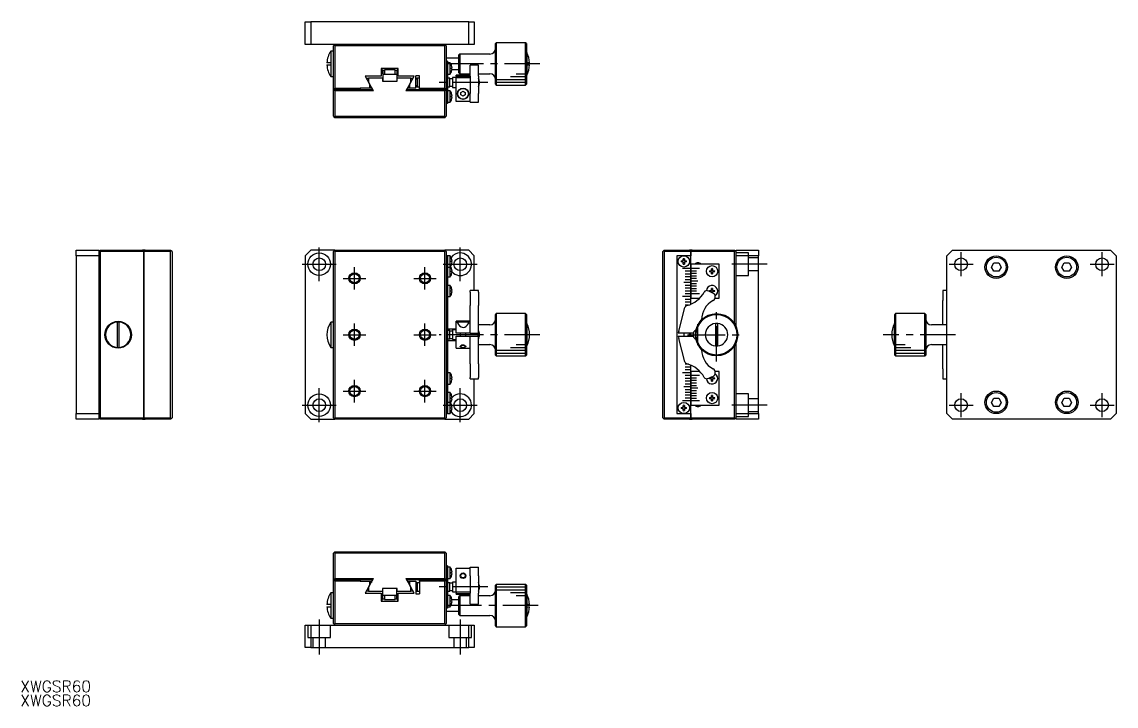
# Model space of a CAD drawing. Extents: x 18 to 406, y 13 to 256.
import ezdxf

# ---------------------------------------------------------------- set-up
doc = ezdxf.new("R2010")
doc.units = 0
doc.header["$LTSCALE"] = 10
doc.linetypes.add('CENTER', pattern=[2, 1.25, -0.25, 0.25, -0.25])
doc.linetypes.add('DASHED', pattern=[3.5, 2, -1.5])
doc.layers.get('0').update_dxf_attribs({"linetype": 'CONTINUOUS'})
doc.layers.add('CENTER', color=1, linetype='CENTER')
doc.styles.get("Standard").update_dxf_attribs({"font": 'txt.shx', "bigfont": '@extfont2.shx'})

msp = doc.modelspace()

# ---------------------------------------------------------------- linework, layer by layer
at = {"color": 7, "linetype": 'CONTINUOUS'}
for p, q in [((118.204708, 248), (118.204708, 256)), ((118.204708, 256), (120.204708, 256)), ((120.204708, 256), (120.204708, 248)), ((176.204708, 256), (120.204708, 256)), ((176.204708, 248), (176.204708, 256)), ((176.204708, 256), (178.204708, 256)), ((178.204708, 256), (178.204708, 248)), ((186.004708, 248.6), (185.704708, 248.3)), ((186.004708, 248.6), (186.004708, 233.6)), ((196.404708, 248.6), (186.004708, 248.6)), ((196.404708, 233.6), (196.404708, 248.6)), ((196.704708, 248.3), (196.404708, 248.6)), ((120.204708, 248), (118.204708, 248)), ((176.204708, 248), (120.204708, 248)), ((127.29033, 245.6), (127.29033, 241.5)), ((128.204708, 245.6), (127.29033, 245.6)), ((128.204708, 247.5), (128.454708, 247.75)), ((128.204708, 232), (128.204708, 247.5)), ((128.704708, 248), (128.454708, 247.75)), ((128.454708, 247.75), (128.704708, 247.5)), ((128.704708, 247.5), (128.704708, 232.5)), ((167.704708, 247.5), (128.704708, 247.5)), ((167.704708, 248), (167.954708, 247.75)), ((167.704708, 247.5), (167.954708, 247.75)), ((167.704708, 232.5), (167.704708, 247.5)), ((167.954708, 247.75), (168.204708, 247.5)), ((168.204708, 247.5), (168.204708, 232)), ((173.004708, 244.6), (172.704708, 244.3)), ((173.004708, 244.6), (173.004708, 237.6)), ((183.704708, 244.6), (173.004708, 244.6)), ((178.204708, 248), (176.204708, 248)), ((185.704708, 233.9), (185.704708, 248.3)), ((196.704708, 248.3), (196.704708, 233.9)), ((196.804708, 245.1), (196.704708, 245.1)), ((196.804708, 245.1), (196.804708, 241.5)), ((127.29033, 241.5), (125.914715, 241.5)), ((125.914715, 240.7), (127.29033, 240.7)), ((127.29033, 241.5), (127.404708, 241.5)), ((127.29033, 240.7), (127.29033, 236.6)), ((127.29033, 240.7), (127.404708, 240.7)), ((127.404708, 240.7), (127.404708, 241.5)), ((172.704708, 243.1), (168.204708, 243.1)), ((168.704708, 242), (168.204708, 242)), ((168.704708, 242), (168.704708, 232)), ((169.602708, 241.5), (168.704708, 241.5)), ((169.602708, 237.5), (169.602708, 241.5)), ((172.704708, 237.9), (172.704708, 244.3)), ((176.704708, 239.8304), (176.704708, 240.664)), ((179.704708, 240.664), (176.704708, 240.664)), ((179.704708, 239.8304), (179.704708, 240.664)), ((196.804708, 241.5), (196.704708, 241.5)), ((196.804708, 240.7), (196.704708, 240.7)), ((197.795292, 241.5), (196.804708, 241.5)), ((196.804708, 240.7), (196.804708, 237.1)), ((196.804708, 240.7), (197.795292, 240.7)), ((151.204708, 239.5), (145.204708, 239.5)), ((145.204708, 239.5), (145.204708, 236.7)), ((145.204708, 239.1), (145.404708, 239.1)), ((145.404708, 239.5), (145.404708, 237.7765)), ((145.404708, 237.7765), (145.704708, 237.7765)), ((146.304708, 238.7), (145.704708, 238.7)), ((145.704708, 238.7), (145.704708, 237.5)), ((145.704708, 237.5), (145.704708, 235)), ((145.704708, 237.5), (150.704708, 237.5)), ((150.104708, 239), (146.304708, 239)), ((146.304708, 239), (146.304708, 237.5)), ((150.104708, 237.5), (150.104708, 239)), ((150.704708, 238.7), (150.104708, 238.7)), ((150.704708, 238.7), (150.704708, 237.5)), ((150.704708, 237.7765), (150.904708, 237.7765)), ((150.704708, 237.5), (150.704708, 235)), ((150.904708, 239.5), (150.904708, 237.7765)), ((150.904708, 238.1), (151.204708, 238.1)), ((151.204708, 236.7), (151.204708, 239.5)), ((158.704708, 236.9), (157.504708, 236.9)), ((157.504708, 232.5), (157.504708, 236.9)), ((158.704708, 232.5), (158.704708, 236.9)), ((168.704708, 237.5), (169.602708, 237.5)), ((170.160441, 240.428709), (170.160441, 240.45)), ((170.160441, 239.7), (170.292184, 239.7)), ((170.160441, 239.3), (170.160441, 239.7)), ((170.292184, 239.3), (170.160441, 239.3)), ((170.160441, 238.55), (170.160441, 238.571291)), ((170.273304, 239.1), (172.704708, 239.1)), ((171.704708, 236.76624), (171.704708, 237.1)), ((176.704708, 237.1), (171.704708, 237.1)), ((171.704708, 236.76624), (171.704708, 236.2229)), ((171.704708, 236.76624), (176.704708, 236.76624)), ((172.704708, 237.9), (173.004708, 237.6)), ((173.004708, 237.6), (176.704708, 237.6)), ((176.704708, 237.932632), (176.704708, 239.8304)), ((176.704708, 236.730347), (176.704708, 237.932632)), ((176.704708, 236.730347), (176.704708, 230.611568)), ((179.704708, 237.932632), (179.704708, 239.8304)), ((179.704708, 236.730347), (179.704708, 237.932632)), ((179.704708, 237.6), (183.704708, 237.6)), ((179.704708, 236.730347), (179.704708, 230.611568)), ((196.704708, 237.1), (196.804708, 237.1)), ((127.29033, 236.6), (128.204708, 236.6)), ((145.204708, 236.7), (139.491162, 236.7)), ((139.491162, 236.7), (140.704708, 234.598076)), ((140.204708, 235.464102), (140.204708, 236)), ((140.204708, 236), (140.704708, 236)), ((140.704708, 236), (140.704708, 234.598076)), ((145.604708, 236), (140.704708, 236)), ((140.704708, 234.598076), (141.204708, 233.732051)), ((141.204708, 233.732051), (140.704708, 234.598076)), ((141.204708, 232.5), (141.204708, 233.732051)), ((142.493384, 231.5), (141.204708, 233.732051)), ((141.704708, 232.866025), (141.704708, 232.5)), ((145.604708, 236), (145.604708, 235)), ((145.604708, 235), (145.704708, 235)), ((145.704708, 235), (150.704708, 235)), ((145.704708, 235), (150.704708, 235)), ((150.704708, 235), (150.804708, 235)), ((150.804708, 235), (150.804708, 236)), ((155.704708, 236), (150.804708, 236)), ((156.918255, 236.7), (151.204708, 236.7)), ((155.204708, 233.732051), (153.916033, 231.5)), ((154.704708, 232.5), (154.704708, 232.866025)), ((155.204708, 233.732051), (155.704708, 234.598076)), ((155.704708, 234.598076), (155.204708, 233.732051)), ((155.204708, 233.732051), (155.204708, 232.5)), ((155.704708, 234.598076), (156.918255, 236.7)), ((155.704708, 234.598076), (155.704708, 236)), ((155.704708, 236), (156.204708, 236)), ((156.204708, 236), (156.204708, 235.464102)), ((157.754708, 235.75), (157.504708, 235.5)), ((157.504708, 233.5), (157.754708, 233.25)), ((158.004708, 236), (157.754708, 235.75)), ((157.754708, 233.25), (158.004708, 233)), ((157.804708, 235.8), (157.804708, 236.000005)), ((157.804708, 235.8), (157.804708, 236)), ((158.004708, 236), (157.804708, 236)), ((157.804708, 232.999995), (157.804708, 233.2)), ((157.804708, 233), (157.804708, 233.2)), ((157.804708, 233), (158.004708, 233)), ((158.004708, 233), (158.004708, 236)), ((158.704689, 236), (158.004708, 236)), ((158.004708, 233), (158.704689, 233)), ((169.517808, 236), (168.704708, 236)), ((168.704708, 233), (169.517808, 233)), ((169.512808, 235.625489), (169.512808, 236)), ((170.512808, 235.8), (169.512808, 235.8)), ((169.512808, 234.575023), (169.512808, 235.625489)), ((169.512808, 234.424975), (169.512808, 234.575023)), ((169.512808, 233.174622), (169.512808, 234.424975)), ((169.512808, 233.2), (170.512808, 233.2)), ((169.512808, 233), (169.512808, 233.174622)), ((170.512808, 236.25), (170.512808, 235.813071)), ((171.704708, 236.25), (170.512808, 236.25)), ((170.512808, 235.813071), (170.512808, 232.75)), ((171.704708, 236.2229), (176.704708, 236.2229)), ((171.704708, 227.776389), (171.704708, 236.2229)), ((185.704708, 233.9), (186.004708, 233.6)), ((186.004708, 233.6), (196.404708, 233.6)), ((196.404708, 233.6), (196.704708, 233.9)), ((128.204708, 232), (128.704708, 232.5)), ((128.204708, 222.5), (128.204708, 232)), ((128.704708, 231.5), (128.204708, 232)), ((137.704708, 232), (128.204708, 232)), ((128.204708, 232), (137.704708, 232)), ((128.704708, 232.5), (137.704708, 232.5)), ((128.704708, 231.5), (128.704708, 222.5)), ((142.493384, 231.5), (128.704708, 231.5)), ((137.704708, 232.5), (137.704708, 232)), ((141.204708, 232.5), (137.704708, 232.5)), ((137.704708, 232), (142.204708, 232)), ((141.704708, 232.5), (141.204708, 232.5)), ((167.704708, 231.5), (153.916033, 231.5)), ((154.204708, 232), (158.704708, 232)), ((155.204708, 232.5), (154.704708, 232.5)), ((157.504708, 232.5), (155.204708, 232.5)), ((158.704708, 232), (158.704708, 232.5)), ((158.704708, 232.5), (167.704708, 232.5)), ((168.204708, 232), (158.704708, 232)), ((158.704708, 232), (168.204708, 232)), ((167.704708, 232.5), (168.204708, 232)), ((168.204708, 232), (167.704708, 231.5)), ((167.704708, 222.5), (167.704708, 231.5)), ((168.704708, 232), (168.204708, 232)), ((168.204708, 232), (168.204708, 222.5)), ((168.704708, 232), (168.704708, 229.5)), ((169.602708, 231.5), (168.704708, 231.5)), ((168.704708, 229.5), (168.704708, 227)), ((169.602708, 227.5), (169.602708, 231.5)), ((170.160441, 230.428709), (170.160441, 230.45)), ((170.160441, 229.7), (170.292184, 229.7)), ((170.160441, 229.3), (170.160441, 229.7)), ((170.292184, 229.3), (170.160441, 229.3)), ((170.512808, 232.75), (171.704708, 232.75)), ((173.454708, 230.933013), (174.204708, 231.366025)), ((173.454708, 230.066987), (173.454708, 230.933013)), ((174.204708, 229.633975), (173.454708, 230.066987)), ((174.204708, 231.366025), (174.954708, 230.933013)), ((174.954708, 230.066987), (174.204708, 229.633975)), ((174.954708, 230.933013), (174.954708, 230.066987)), ((176.704708, 229.906799), (176.704708, 230.611568)), ((176.704708, 227.670371), (176.704708, 229.906799)), ((179.704708, 229.906799), (179.704708, 230.611568)), ((179.704708, 227.670371), (179.704708, 229.906799)), ((168.704708, 227), (168.204708, 227)), ((168.704708, 227.5), (169.602708, 227.5)), ((170.160441, 228.55), (170.160441, 228.571291)), ((176.704708, 227.776389), (171.704708, 227.776389)), ((176.704708, 227.525063), (176.704708, 227.670371)), ((176.704708, 227.525063), (179.704708, 227.525063)), ((179.704708, 227.525063), (179.704708, 227.670371)), ((128.454708, 222.25), (128.204708, 222.5)), ((128.704708, 222.5), (128.454708, 222.25)), ((128.704708, 222), (128.454708, 222.25)), ((128.704708, 222.5), (167.704708, 222.5)), ((167.704708, 222), (128.704708, 222)), ((167.954708, 222.25), (167.704708, 222.5)), ((167.704708, 222), (167.954708, 222.25)), ((168.204708, 222.5), (167.954708, 222.25)), ((37, 175), (45, 175)), ((37, 173), (37, 175)), ((45, 175), (45, 173)), ((45, 174.5), (45.25, 174.75)), ((45.25, 174.75), (45.5, 175)), ((45.5, 174.5), (45.25, 174.75)), ((45.5, 175), (60.5, 175)), ((61, 174.5), (60.5, 175)), ((61.5, 175), (60.5, 175)), ((61.5, 175), (61, 174.5)), ((61.5, 175), (70.5, 175)), ((70.5, 175), (70.75, 174.75)), ((70.75, 174.75), (70.5, 174.5)), ((71, 174.5), (70.75, 174.75)), ((120.204708, 175), (118.204708, 173)), ((128.704708, 175), (120.204708, 175)), ((128.454708, 174.75), (128.204708, 174.5)), ((128.704708, 175), (128.454708, 174.75)), ((128.704708, 174.5), (128.454708, 174.75)), ((128.704708, 175), (167.704708, 175)), ((176.204708, 175), (167.704708, 175)), ((167.954708, 174.75), (167.704708, 175)), ((167.704708, 174.5), (167.954708, 174.75)), ((168.204708, 174.5), (167.954708, 174.75)), ((178.204708, 173), (176.204708, 175)), ((245, 174.5), (245.25, 174.75)), ((245.25, 174.75), (245.5, 175)), ((245.5, 174.5), (245.25, 174.75)), ((245.5, 175), (254.5, 175)), ((255, 174.5), (254.5, 175)), ((255.5, 175), (254.5, 175)), ((255.5, 175), (255, 174.5)), ((255.5, 175), (270.5, 175)), ((270.5, 175), (270.75, 174.75)), ((270.75, 174.75), (270.5, 174.5)), ((271, 174.5), (270.75, 174.75)), ((271, 175), (279, 175)), ((271, 173), (271, 175)), ((279, 175), (279, 173)), ((347.795292, 175), (345.795292, 173)), ((347.795292, 175), (403.795292, 175)), ((405.795292, 173), (403.795292, 175)), ((37, 173), (37, 117)), ((45, 173), (37, 173)), ((45, 173), (45, 117)), ((61, 174.5), (45.5, 174.5)), ((45.5, 174.5), (45.5, 115.5)), ((61, 174.5), (61, 115.5)), ((70.5, 174.5), (61, 174.5)), ((61, 115.5), (61, 174.5)), ((70.5, 115.5), (70.5, 174.5)), ((71, 174.5), (71, 115.5)), ((118.204708, 173), (118.204708, 117)), ((128.204708, 115.5), (128.204708, 174.5)), ((128.704708, 174.5), (128.704708, 115.5)), ((167.704708, 174.5), (128.704708, 174.5)), ((167.704708, 115.5), (167.704708, 174.5)), ((168.204708, 174.5), (168.204708, 115.5)), ((168.704708, 173), (168.204708, 173)), ((168.704708, 173), (168.704708, 117)), ((169.602708, 173), (168.704708, 173)), ((169.602708, 171), (169.602708, 173)), ((169.602708, 169), (169.602708, 171)), ((170.160441, 171.928709), (170.160441, 171.95)), ((170.160441, 171.2), (170.292184, 171.2)), ((170.160441, 170.8), (170.160441, 171.2)), ((170.292184, 170.8), (170.160441, 170.8)), ((178.204708, 160.635761), (178.204708, 173)), ((245, 115.5), (245, 174.5)), ((255, 174.5), (245.5, 174.5)), ((245.5, 174.5), (245.5, 115.5)), ((252.5, 173), (250, 173)), ((250, 173), (250, 117)), ((251.571291, 171.2), (252.3, 171.2)), ((252.3, 170.8), (251.571291, 170.8)), ((252.3, 171.2), (252.3, 171.928709)), ((252.3, 170.071291), (252.3, 170.8)), ((255, 173), (252.5, 173)), ((252.7, 171.928709), (252.7, 171.2)), ((252.7, 171.2), (253.428709, 171.2)), ((252.7, 170.8), (252.7, 170.071291)), ((253.428709, 170.8), (252.7, 170.8)), ((270.5, 174.5), (255, 174.5)), ((255, 173.01), (255, 174.5)), ((255, 174.5), (255, 173.01)), ((255, 170.01), (255, 173)), ((270.5, 148.910243), (270.5, 174.5)), ((279, 173), (271, 173)), ((271, 147.939388), (271, 173)), ((279, 117), (279, 173)), ((345.795292, 117), (345.795292, 173)), ((405.795292, 173), (405.795292, 117)), ((168.704708, 169), (169.602708, 169)), ((169.602708, 167.5), (169.602708, 169)), ((169.602708, 165.5), (169.602708, 167.5)), ((170.160441, 170.05), (170.160441, 170.071291)), ((170.160441, 168.428709), (170.160441, 168.45)), ((170.160441, 167.7), (170.292184, 167.7)), ((170.160441, 167.3), (170.160441, 167.7)), ((170.292184, 167.3), (170.160441, 167.3)), ((255, 170), (255, 170.01)), ((265, 170), (255, 170)), ((255, 170), (255, 168.51)), ((255, 168.51), (255, 170)), ((255, 168.51), (255, 168.5)), ((255, 168.5), (255, 168.51)), ((255, 168.5), (255, 168.49)), ((255, 168.49), (255, 168.5)), ((255, 168.49), (255, 167.6)), ((255, 167.61), (255, 168.49)), ((255, 167.6), (255, 167.61)), ((255, 167.6), (255, 167.51)), ((255, 167.59), (255, 167.6)), ((255, 167.5), (255, 167.59)), ((255, 167.51), (255, 167.5)), ((255, 167.5), (255, 167.49)), ((255, 166.71), (255, 167.5)), ((255, 167.49), (255, 166.7)), ((261.571291, 167.7), (262.3, 167.7)), ((262.3, 167.3), (261.571291, 167.3)), ((262.3, 167.7), (262.3, 168.428709)), ((262.3, 166.571291), (262.3, 167.3)), ((262.7, 168.428709), (262.7, 167.7)), ((262.7, 167.7), (263.428709, 167.7)), ((262.7, 167.3), (262.7, 166.571291)), ((263.428709, 167.3), (262.7, 167.3)), ((265, 158), (265, 170)), ((361.563241, 169), (362.429266, 170.5)), ((362.429266, 167.5), (361.563241, 169)), ((362.429266, 170.5), (364.161317, 170.5)), ((364.161317, 167.5), (362.429266, 167.5)), ((364.161317, 170.5), (365.027342, 169)), ((365.027342, 169), (364.161317, 167.5)), ((386.563241, 169), (387.429266, 170.5)), ((387.429266, 167.5), (386.563241, 169)), ((387.429266, 170.5), (389.161317, 170.5)), ((389.161317, 167.5), (387.429266, 167.5)), ((389.161317, 170.5), (390.027342, 169)), ((390.027342, 169), (389.161317, 167.5)), ((168.704708, 165.5), (169.602708, 165.5)), ((170.160441, 166.55), (170.160441, 166.571291)), ((255, 166.7), (255, 166.71)), ((255, 166.7), (255, 166.51)), ((255, 166.69), (255, 166.7)), ((255, 166.5), (255, 166.69)), ((255, 166.51), (255, 166.5)), ((255, 166.5), (255, 166.49)), ((255, 165.81), (255, 166.5)), ((255, 166.49), (255, 165.8)), ((255, 165.8), (255, 165.81)), ((255, 165.8), (255, 165.51)), ((255, 165.79), (255, 165.8)), ((255, 165.5), (255, 165.79)), ((255, 165.51), (255, 165.5)), ((255, 165.5), (255, 165.49)), ((255, 164.91), (255, 165.5)), ((255, 165.49), (255, 164.9)), ((255, 164.9), (255, 164.91)), ((255, 164.9), (255, 164.51)), ((255, 164.89), (255, 164.9)), ((255, 164.5), (255, 164.89)), ((255, 164.51), (255, 164.5)), ((255, 164.5), (255, 164.49)), ((255, 164.01), (255, 164.5)), ((255, 164.49), (255, 164)), ((255, 164), (255, 164.01)), ((255, 164), (255, 163.51)), ((255, 163.99), (255, 164)), ((255, 163.5), (255, 163.99)), ((255, 163.51), (255, 163.5)), ((255, 163.5), (255, 163.49)), ((255, 163.11), (255, 163.5)), ((255, 163.49), (255, 163.1)), ((255, 163.1), (255, 163.11)), ((255, 163.1), (255, 162.51)), ((255, 163.09), (255, 163.1)), ((255, 162.5), (255, 163.09)), ((169.602708, 162.5), (168.704708, 162.5)), ((169.602708, 160.5), (169.602708, 162.5)), ((169.602708, 158.5), (169.602708, 160.5)), ((170.160441, 161.428709), (170.160441, 161.45)), ((170.160441, 160.7), (170.292184, 160.7)), ((170.160441, 160.3), (170.160441, 160.7)), ((170.292184, 160.3), (170.160441, 160.3)), ((170.160441, 159.55), (170.160441, 159.571291)), ((176.704708, 160.123419), (176.704708, 160.635761)), ((179.704708, 160.635761), (176.704708, 160.635761)), ((176.704708, 160.123419), (176.704708, 155.347036)), ((179.704708, 160.123419), (179.704708, 160.635761)), ((179.704708, 160.123419), (179.704708, 155.347036)), ((255, 162.51), (255, 162.5)), ((255, 162.5), (255, 162.49)), ((255, 162.21), (255, 162.5)), ((255, 162.49), (255, 162.2)), ((255, 162.2), (255, 162.21)), ((255, 162.2), (255, 161.51)), ((255, 162.19), (255, 162.2)), ((255, 161.5), (255, 162.19)), ((255, 161.51), (255, 161.5)), ((255, 161.5), (255, 161.49)), ((255, 161.31), (255, 161.5)), ((255, 161.49), (255, 161.3)), ((255, 161.3), (255, 161.31)), ((255, 161.3), (255, 160.51)), ((255, 161.29), (255, 161.3)), ((255, 160.5), (255, 161.29)), ((255, 160.51), (255, 160.5)), ((255, 160.5), (255, 160.49)), ((255, 160.41), (255, 160.5)), ((255, 160.49), (255, 160.4)), ((255, 160.4), (255, 160.41)), ((255, 160.4), (255, 159.51)), ((255, 160.39), (255, 160.4)), ((255, 159.51), (255, 160.39)), ((255, 159.51), (255, 159.5)), ((255, 159.5), (255, 159.51)), ((255, 159.5), (255, 159.49)), ((255, 159.49), (255, 159.5)), ((255, 159.49), (255, 158.51)), ((255, 158.5), (255, 159.49)), ((261.571291, 160.7), (262.3, 160.7)), ((262.3, 160.3), (261.7, 160.3)), ((262.3, 160.7), (262.3, 161.428709)), ((262.3, 160.033629), (262.3, 160.3)), ((262.7, 161.428709), (262.7, 160.7)), ((262.7, 160.7), (263.428709, 160.7)), ((263.428709, 160.3), (262.7, 160.3)), ((262.7, 160.3), (262.7, 159.846212)), ((344.295292, 160.635761), (344.295292, 160.580004)), ((345.795292, 160.635761), (344.295292, 160.635761)), ((344.295292, 160.580004), (344.295292, 159.782261)), ((344.295292, 159.782261), (344.295292, 157.112498)), ((168.704708, 158.5), (169.602708, 158.5)), ((176.704708, 154.640559), (176.704708, 155.347036)), ((179.704708, 154.640559), (179.704708, 155.347036)), ((255, 158.51), (255, 158.5)), ((255, 158.5), (255, 158.49)), ((255, 158), (255, 158.5)), ((255, 158.49), (255, 158)), ((255, 158), (258.141428, 158)), ((255, 157.99), (255, 158)), ((255, 157.5), (255, 157.99)), ((255, 156.5), (255, 157.5)), ((255, 155.834849), (255, 156.5)), ((263.5985, 158), (265, 158)), ((344.295292, 148.5), (344.295292, 157.112498)), ((176.704708, 146.294095), (176.704708, 154.640559)), ((179.704708, 146.294095), (179.704708, 154.640559)), ((186.004708, 152.5), (185.704708, 152.2)), ((185.704708, 137.8), (185.704708, 152.2)), ((186.004708, 152.5), (186.004708, 137.5)), ((196.404708, 152.5), (186.004708, 152.5)), ((196.404708, 137.5), (196.404708, 152.5)), ((196.704708, 152.2), (196.404708, 152.5)), ((196.704708, 152.2), (196.704708, 137.8)), ((250.670371, 146.294095), (252.906799, 154.640559)), ((327.595292, 152.5), (327.295292, 152.2)), ((327.295292, 145), (327.295292, 152.2)), ((327.595292, 152.5), (327.595292, 145)), ((337.995292, 152.5), (327.595292, 152.5)), ((337.995292, 145), (337.995292, 152.5)), ((338.295292, 152.2), (337.995292, 152.5)), ((338.295292, 152.2), (338.295292, 145)), ((51.5, 149.482187), (51.5, 140.517813)), ((52.3, 140.517813), (52.3, 149.482187)), ((127.29033, 149.482187), (127.29033, 140.517813)), ((127.29033, 149.482187), (127.404708, 149.482187)), ((127.404708, 149.482187), (127.404708, 149.5)), ((128.204708, 149.5), (127.404708, 149.5)), ((171.704708, 145.5), (171.704708, 149.75)), ((174.207107, 149.75), (171.704708, 149.75)), ((172.204708, 149.308415), (172.285721, 149.527566)), ((172.204716, 149.305863), (172.204708, 149.308415)), ((172.22317, 149.171873), (172.204716, 149.305863)), ((172.285721, 149.527566), (172.374468, 149.597578)), ((176.104708, 149.5), (172.304708, 149.5)), ((172.304708, 149.5), (172.304708, 148.959192)), ((172.374468, 149.597578), (172.480148, 149.646295)), ((176.704708, 149.75), (174.207107, 149.75)), ((175.860825, 149.668015), (175.982129, 149.624875)), ((175.982129, 149.624875), (176.078325, 149.568554)), ((176.078325, 149.568554), (176.142027, 149.505869)), ((176.104708, 148.959415), (176.104708, 149.5)), ((176.159076, 149.084468), (176.113203, 148.976519)), ((176.142027, 149.505869), (176.204708, 149.308422)), ((176.190212, 149.18847), (176.159076, 149.084468)), ((176.204708, 149.308422), (176.190212, 149.18847)), ((183.704708, 148.5), (179.704708, 148.5)), ((196.804708, 148.97995), (196.704708, 148.97995)), ((196.804708, 148.97995), (196.804708, 141.02005)), ((263.7, 148.97995), (263.7, 141.02005)), ((264.5, 141.02005), (264.5, 148.97995)), ((327.195292, 141.02005), (327.195292, 148.97995)), ((327.195292, 148.97995), (327.295292, 148.97995)), ((345.795292, 148.5), (340.295292, 148.5)), ((171.704708, 147), (168.704708, 147)), ((169.517808, 146.5), (168.704708, 146.5)), ((169.512808, 146.32529), (169.512808, 146.5)), ((169.512808, 143.674622), (169.512808, 146.32529)), ((170.512808, 146.3), (169.512808, 146.3)), ((169.512808, 143.7), (170.512808, 143.7)), ((169.512808, 143.5), (169.512808, 143.674622)), ((170.512808, 146.75), (170.512808, 143.25)), ((171.704708, 146.75), (170.512808, 146.75)), ((176.704708, 145.5), (171.704708, 145.5)), ((171.704708, 140.25), (171.704708, 144.5)), ((171.704708, 144.5), (176.704708, 144.5)), ((173.204708, 145.5), (173.204708, 144.500019)), ((175.204708, 144.500019), (175.204708, 145.5)), ((176.704708, 145.5), (176.704708, 146.294095)), ((176.704708, 145.5), (179.704708, 145.5)), ((176.704708, 144.5), (179.704708, 144.5)), ((176.704708, 143.705905), (176.704708, 144.5)), ((176.704708, 135.359441), (176.704708, 143.705905)), ((179.609681, 144.5), (179.609681, 145.5)), ((179.704708, 145.5), (179.704708, 146.294095)), ((179.704708, 143.705905), (179.704708, 144.5)), ((179.704708, 135.359441), (179.704708, 143.705905)), ((255.822949, 145.5), (250.525063, 145.5)), ((250.525063, 144.5), (255.822949, 144.5)), ((252.906799, 135.359441), (250.670371, 143.705905)), ((252.5, 145.5), (252.5, 144.500019)), ((254.5, 144.500019), (254.5, 145.5)), ((255, 144.5), (255, 145.5)), ((327.295292, 137.8), (327.295292, 145)), ((327.595292, 145), (327.595292, 137.5)), ((337.995292, 137.5), (337.995292, 145)), ((338.295292, 145), (338.295292, 137.8)), ((127.29033, 140.517813), (127.404708, 140.517813)), ((127.404708, 140.5), (127.404708, 140.517813)), ((127.404708, 140.5), (128.204708, 140.5)), ((168.704708, 143.5), (169.517808, 143.5)), ((168.704708, 143), (171.704708, 143)), ((170.512808, 143.25), (171.704708, 143.25)), ((171.704708, 140.25), (176.704708, 140.25)), ((173.204714, 140.691578), (173.231859, 140.806753)), ((173.231859, 140.806753), (173.29188, 140.905804)), ((173.29188, 140.905804), (173.381841, 141.004161)), ((173.381841, 141.004161), (173.470344, 141.077398)), ((173.410513, 140.737535), (173.404708, 140.691588)), ((173.404708, 140.691588), (173.442657, 140.58672)), ((173.452946, 140.829474), (173.410513, 140.737535)), ((173.442657, 140.58672), (173.523173, 140.520854)), ((173.530816, 140.919297), (173.452946, 140.829474)), ((173.523173, 140.520854), (173.630883, 140.474355)), ((173.63315, 140.998719), (173.530816, 140.919297)), ((173.722915, 141.050307), (173.63315, 140.998719)), ((174.263445, 141.16143), (174.146459, 141.161455)), ((174.378175, 141.149188), (174.263445, 141.16143)), ((174.487603, 141.125816), (174.378175, 141.149188)), ((174.596902, 141.090104), (174.487603, 141.125816)), ((174.708001, 141.03914), (174.596902, 141.090104)), ((174.692619, 140.450657), (174.808792, 140.484988)), ((174.815947, 140.971153), (174.708001, 141.03914)), ((174.808792, 140.484988), (174.901479, 140.530071)), ((174.815745, 141.15689), (174.928767, 141.084921)), ((174.901906, 140.896427), (174.815947, 140.971153)), ((174.901479, 140.530071), (174.985826, 140.615533)), ((174.973452, 140.801456), (174.901906, 140.896427)), ((174.928767, 141.084921), (175.025344, 141.006232)), ((175.004708, 140.691578), (174.973452, 140.801456)), ((174.985826, 140.615533), (175.004708, 140.691578)), ((175.025344, 141.006232), (175.11287, 140.911866)), ((175.11287, 140.911866), (175.173425, 140.815705)), ((175.173425, 140.815705), (175.20464, 140.696576)), ((175.20464, 140.696576), (175.204703, 140.691591)), ((179.704708, 141.5), (183.704708, 141.5)), ((196.804708, 141.02005), (196.704708, 141.02005)), ((270.5, 115.5), (270.5, 141.089757)), ((271, 117), (271, 142.060612)), ((327.195292, 141.02005), (327.295292, 141.02005)), ((340.295292, 141.5), (345.795292, 141.5)), ((344.295292, 132.887502), (344.295292, 141.5)), ((185.704708, 137.8), (186.004708, 137.5)), ((186.004708, 137.5), (196.404708, 137.5)), ((196.404708, 137.5), (196.704708, 137.8)), ((327.295292, 137.8), (327.595292, 137.5)), ((327.595292, 137.5), (337.995292, 137.5)), ((337.995292, 137.5), (338.295292, 137.8)), ((176.704708, 134.652964), (176.704708, 135.359441)), ((176.704708, 134.652964), (176.704708, 129.876581)), ((179.704708, 134.652964), (179.704708, 135.359441)), ((179.704708, 134.652964), (179.704708, 129.876581)), ((255, 133.5), (255, 134.165151)), ((255, 132.5), (255, 133.5)), ((255, 132.01), (255, 132.5)), ((255, 132), (255, 132.01)), ((255, 132), (255, 131.51)), ((258.141428, 132), (255, 132)), ((255, 131.5), (255, 132)), ((265, 132), (263.5985, 132)), ((265, 120), (265, 132)), ((344.295292, 132.887502), (344.295292, 130.217739)), ((169.602708, 131.5), (168.704708, 131.5)), ((169.602708, 129.5), (169.602708, 131.5)), ((169.602708, 127.5), (169.602708, 129.5)), ((170.160441, 130.428709), (170.160441, 130.45)), ((170.160441, 129.7), (170.292184, 129.7)), ((170.160441, 129.3), (170.160441, 129.7)), ((170.292184, 129.3), (170.160441, 129.3)), ((170.160441, 128.55), (170.160441, 128.571291)), ((176.704708, 129.364239), (176.704708, 129.876581)), ((176.704708, 129.364239), (179.704708, 129.364239)), ((178.204708, 117), (178.204708, 129.364239)), ((179.704708, 129.364239), (179.704708, 129.876581)), ((255, 131.51), (255, 131.5)), ((255, 131.5), (255, 131.49)), ((255, 130.51), (255, 131.5)), ((255, 131.49), (255, 130.51)), ((255, 130.51), (255, 130.5)), ((255, 130.5), (255, 130.51)), ((255, 130.5), (255, 130.49)), ((255, 130.49), (255, 130.5)), ((255, 130.49), (255, 129.6)), ((255, 129.61), (255, 130.49)), ((255, 129.6), (255, 129.61)), ((255, 129.6), (255, 129.51)), ((255, 129.59), (255, 129.6)), ((255, 129.5), (255, 129.59)), ((255, 129.51), (255, 129.5)), ((255, 129.5), (255, 129.49)), ((255, 128.71), (255, 129.5)), ((255, 129.49), (255, 128.7)), ((255, 128.7), (255, 128.71)), ((255, 128.7), (255, 128.51)), ((255, 128.69), (255, 128.7)), ((255, 128.5), (255, 128.69)), ((255, 128.51), (255, 128.5)), ((255, 128.5), (255, 128.49)), ((255, 127.81), (255, 128.5)), ((255, 128.49), (255, 127.8)), ((262.3, 129.3), (261.571291, 129.3)), ((261.7, 129.7), (262.3, 129.7)), ((262.3, 129.7), (262.3, 129.966371)), ((262.3, 128.571291), (262.3, 129.3)), ((262.7, 130.153788), (262.7, 129.7)), ((262.7, 129.7), (263.428709, 129.7)), ((262.7, 129.3), (262.7, 128.571291)), ((263.428709, 129.3), (262.7, 129.3)), ((344.295292, 130.217739), (344.295292, 129.419996)), ((344.295292, 129.419996), (344.295292, 129.364239)), ((344.295292, 129.364239), (345.795292, 129.364239)), ((168.704708, 127.5), (169.602708, 127.5)), ((169.602708, 124.5), (168.704708, 124.5)), ((169.602708, 122.5), (169.602708, 124.5)), ((255, 127.8), (255, 127.81)), ((255, 127.8), (255, 127.51)), ((255, 127.79), (255, 127.8)), ((255, 127.5), (255, 127.79)), ((255, 127.51), (255, 127.5)), ((255, 127.5), (255, 127.49)), ((255, 126.91), (255, 127.5)), ((255, 127.49), (255, 126.9)), ((255, 126.9), (255, 126.91)), ((255, 126.9), (255, 126.51)), ((255, 126.89), (255, 126.9)), ((255, 126.5), (255, 126.89)), ((255, 126.51), (255, 126.5)), ((255, 126.5), (255, 126.49)), ((255, 126.01), (255, 126.5)), ((255, 126.49), (255, 126)), ((255, 126), (255, 126.01)), ((255, 126), (255, 125.51)), ((255, 125.99), (255, 126)), ((255, 125.5), (255, 125.99)), ((255, 125.51), (255, 125.5)), ((255, 125.5), (255, 125.49)), ((255, 125.11), (255, 125.5)), ((255, 125.49), (255, 125.1)), ((255, 125.1), (255, 125.11)), ((255, 125.1), (255, 124.51)), ((255, 125.09), (255, 125.1)), ((255, 124.5), (255, 125.09)), ((255, 124.51), (255, 124.5)), ((255, 124.5), (255, 124.49)), ((255, 124.21), (255, 124.5)), ((255, 124.49), (255, 124.2)), ((255, 124.2), (255, 124.21)), ((255, 124.2), (255, 123.51)), ((255, 124.19), (255, 124.2)), ((255, 123.5), (255, 124.19)), ((169.602708, 121), (168.704708, 121)), ((169.602708, 121), (169.602708, 122.5)), ((169.602708, 119), (169.602708, 121)), ((170.160441, 123.428709), (170.160441, 123.45)), ((170.160441, 122.7), (170.292184, 122.7)), ((170.160441, 122.3), (170.160441, 122.7)), ((170.292184, 122.3), (170.160441, 122.3)), ((170.160441, 121.55), (170.160441, 121.571291)), ((255, 123.51), (255, 123.5)), ((255, 123.5), (255, 123.49)), ((255, 123.31), (255, 123.5)), ((255, 123.49), (255, 123.3)), ((255, 123.3), (255, 123.31)), ((255, 123.3), (255, 122.51)), ((255, 123.29), (255, 123.3)), ((255, 122.5), (255, 123.29)), ((255, 122.51), (255, 122.5)), ((255, 122.5), (255, 122.49)), ((255, 122.41), (255, 122.5)), ((255, 122.49), (255, 122.4)), ((255, 122.4), (255, 122.41)), ((255, 122.4), (255, 121.51)), ((255, 122.39), (255, 122.4)), ((255, 121.51), (255, 122.39)), ((255, 121.51), (255, 121.5)), ((255, 121.5), (255, 121.51)), ((255, 121.5), (255, 121.49)), ((255, 121.49), (255, 121.5)), ((255, 121.49), (255, 120)), ((255, 120), (255, 121.49)), ((261.571291, 122.7), (262.3, 122.7)), ((262.3, 122.3), (261.571291, 122.3)), ((262.3, 122.7), (262.3, 123.428709)), ((262.3, 121.571291), (262.3, 122.3)), ((262.7, 123.428709), (262.7, 122.7)), ((262.7, 122.7), (263.428709, 122.7)), ((263.428709, 122.3), (262.7, 122.3)), ((262.7, 122.3), (262.7, 121.571291)), ((361.563241, 121), (362.429266, 122.5)), ((362.429266, 119.5), (361.563241, 121)), ((362.429266, 122.5), (364.161317, 122.5)), ((364.161317, 122.5), (365.027342, 121)), ((365.027342, 121), (364.161317, 119.5)), ((386.563241, 121), (387.429266, 122.5)), ((387.429266, 119.5), (386.563241, 121)), ((387.429266, 122.5), (389.161317, 122.5)), ((389.161317, 122.5), (390.027342, 121)), ((390.027342, 121), (389.161317, 119.5)), ((37, 117), (45, 117)), ((37, 115), (37, 117)), ((45, 117), (45, 115)), ((118.204708, 117), (120.204708, 115)), ((168.704708, 117), (168.204708, 117)), ((168.704708, 117), (169.602708, 117)), ((169.602708, 117), (169.602708, 119)), ((170.160441, 119.928709), (170.160441, 119.95)), ((170.160441, 119.2), (170.292184, 119.2)), ((170.160441, 118.8), (170.160441, 119.2)), ((170.292184, 118.8), (170.160441, 118.8)), ((170.160441, 118.05), (170.160441, 118.071291)), ((176.204708, 115), (178.204708, 117)), ((250, 117), (252.5, 117)), ((251.571291, 119.2), (252.3, 119.2)), ((252.3, 118.8), (251.571291, 118.8)), ((252.3, 119.2), (252.3, 119.928709)), ((252.3, 118.071291), (252.3, 118.8)), ((252.5, 117), (255, 117)), ((252.7, 119.928709), (252.7, 119.2)), ((252.7, 119.2), (253.428709, 119.2)), ((252.7, 118.8), (252.7, 118.071291)), ((253.428709, 118.8), (252.7, 118.8)), ((255, 120), (265, 120)), ((255, 119.99), (255, 120)), ((255, 117), (255, 119.99)), ((255, 115.5), (255, 116.99)), ((255, 116.99), (255, 115.5)), ((271, 117), (279, 117)), ((271, 115), (271, 117)), ((279, 117), (279, 115)), ((345.795292, 117), (347.795292, 115)), ((364.161317, 119.5), (362.429266, 119.5)), ((389.161317, 119.5), (387.429266, 119.5)), ((403.795292, 115), (405.795292, 117)), ((45, 115), (37, 115)), ((45.25, 115.25), (45, 115.5)), ((45.25, 115.25), (45.5, 115.5)), ((45.5, 115), (45.25, 115.25)), ((45.5, 115.5), (61, 115.5)), ((60.5, 115), (45.5, 115)), ((60.5, 115), (61, 115.5)), ((60.5, 115), (61.5, 115)), ((61, 115.5), (61.5, 115)), ((61, 115.5), (70.5, 115.5)), ((70.5, 115), (61.5, 115)), ((70.5, 115.5), (70.75, 115.25)), ((70.75, 115.25), (70.5, 115)), ((70.75, 115.25), (71, 115.5)), ((120.204708, 115), (128.704708, 115)), ((128.204708, 115.5), (128.454708, 115.25)), ((128.454708, 115.25), (128.704708, 115.5)), ((128.454708, 115.25), (128.704708, 115)), ((128.704708, 115.5), (167.704708, 115.5)), ((167.704708, 115), (128.704708, 115)), ((167.954708, 115.25), (167.704708, 115.5)), ((167.704708, 115), (167.954708, 115.25)), ((167.704708, 115), (176.204708, 115)), ((167.954708, 115.25), (168.204708, 115.5)), ((245.25, 115.25), (245, 115.5)), ((245.25, 115.25), (245.5, 115.5)), ((245.5, 115), (245.25, 115.25)), ((245.5, 115.5), (255, 115.5)), ((254.5, 115), (245.5, 115)), ((254.5, 115), (255, 115.5)), ((254.5, 115), (255.5, 115)), ((255, 115.5), (270.5, 115.5)), ((255, 115.5), (255.5, 115)), ((270.5, 115), (255.5, 115)), ((270.5, 115.5), (270.75, 115.25)), ((270.75, 115.25), (270.5, 115)), ((270.75, 115.25), (271, 115.5)), ((279, 115), (271, 115)), ((403.795292, 115), (347.795292, 115)), ((128.204708, 67.5), (128.454708, 67.75)), ((128.204708, 58), (128.204708, 67.5)), ((128.454708, 67.75), (128.704708, 68)), ((128.454708, 67.75), (128.704708, 67.5)), ((128.704708, 68), (167.704708, 68)), ((167.704708, 67.5), (128.704708, 67.5)), ((128.704708, 67.5), (128.704708, 58.5)), ((167.954708, 67.75), (167.704708, 68)), ((167.704708, 67.5), (167.954708, 67.75)), ((167.704708, 58.5), (167.704708, 67.5)), ((167.954708, 67.75), (168.204708, 67.5)), ((168.204708, 67.5), (168.204708, 58)), ((168.704708, 63), (168.204708, 63)), ((168.704708, 63), (168.704708, 60.5)), ((169.602708, 62.5), (168.704708, 62.5)), ((169.602708, 58.5), (169.602708, 62.5)), ((171.704708, 62.223611), (176.704708, 62.223611)), ((171.704708, 53.7771), (171.704708, 62.223611)), ((176.704708, 62.474937), (179.704708, 62.474937)), ((176.704708, 62.329629), (176.704708, 62.474937)), ((176.704708, 60.093201), (176.704708, 62.329629)), ((179.704708, 62.329629), (179.704708, 62.474937)), ((179.704708, 60.093201), (179.704708, 62.329629)), ((128.204708, 58), (128.704708, 58.5)), ((128.704708, 58.5), (142.493384, 58.5)), ((141.204708, 56.267949), (142.493384, 58.5)), ((153.916033, 58.5), (167.704708, 58.5)), ((153.916033, 58.5), (155.204708, 56.267949)), ((167.704708, 58.5), (168.204708, 58)), ((168.704708, 60.5), (168.704708, 58)), ((168.704708, 58.5), (169.602708, 58.5)), ((170.160441, 61.428709), (170.160441, 61.45)), ((170.160441, 60.7), (170.292184, 60.7)), ((170.160441, 60.3), (170.160441, 60.7)), ((170.292184, 60.3), (170.160441, 60.3)), ((170.160441, 59.55), (170.160441, 59.571291)), ((176.704708, 59.388432), (176.704708, 60.093201)), ((176.704708, 59.388432), (176.704708, 53.269653)), ((179.704708, 59.388432), (179.704708, 60.093201)), ((179.704708, 59.388432), (179.704708, 53.269653)), ((128.204708, 58), (137.704708, 58)), ((128.704708, 57.5), (128.204708, 58)), ((128.204708, 42.5), (128.204708, 58)), ((137.704708, 58), (128.204708, 58)), ((128.704708, 57.5), (128.704708, 42.5)), ((137.704708, 57.5), (128.704708, 57.5)), ((137.704708, 58), (137.704708, 57.5)), ((142.204708, 58), (137.704708, 58)), ((137.704708, 57.5), (141.204708, 57.5)), ((140.704708, 55.401924), (139.491162, 53.3)), ((140.204708, 54), (140.204708, 54.535898)), ((141.204708, 56.267949), (140.704708, 55.401924)), ((140.704708, 55.401924), (141.204708, 56.267949)), ((140.704708, 55.401924), (140.704708, 54)), ((141.204708, 56.267949), (141.204708, 57.5)), ((141.204708, 57.5), (141.704708, 57.5)), ((141.704708, 57.5), (141.704708, 57.133975)), ((145.704708, 55), (145.604708, 55)), ((145.604708, 55), (145.604708, 54)), ((145.704708, 52.5), (145.704708, 55)), ((150.704708, 55), (145.704708, 55)), ((150.704708, 55), (145.704708, 55)), ((150.704708, 52.5), (150.704708, 55)), ((150.804708, 55), (150.704708, 55)), ((150.804708, 54), (150.804708, 55)), ((158.704708, 58), (154.204708, 58)), ((154.704708, 57.133975), (154.704708, 57.5)), ((154.704708, 57.5), (155.204708, 57.5)), ((155.204708, 57.5), (155.204708, 56.267949)), ((155.204708, 57.5), (157.504708, 57.5)), ((155.704708, 55.401924), (155.204708, 56.267949)), ((155.204708, 56.267949), (155.704708, 55.401924)), ((156.918255, 53.3), (155.704708, 55.401924)), ((155.704708, 54), (155.704708, 55.401924)), ((156.204708, 54.535898), (156.204708, 54)), ((157.504708, 57.5), (157.504708, 53.1)), ((157.754708, 56.75), (157.504708, 56.5)), ((157.504708, 54.5), (157.754708, 54.25)), ((158.004708, 57), (157.754708, 56.75)), ((157.804708, 56.8), (157.804708, 57.000005)), ((157.804708, 56.8), (157.804708, 57)), ((158.004708, 57), (157.804708, 57)), ((158.004708, 54), (158.004708, 57)), ((158.704689, 57), (158.004708, 57)), ((158.704708, 58), (168.204708, 58)), ((158.704708, 57.5), (158.704708, 58)), ((168.204708, 58), (158.704708, 58)), ((158.704708, 57.5), (158.704708, 53.1)), ((167.704708, 57.5), (158.704708, 57.5)), ((168.204708, 58), (167.704708, 57.5)), ((167.704708, 42.5), (167.704708, 57.5)), ((168.204708, 58), (168.204708, 42.5)), ((168.704708, 58), (168.204708, 58)), ((168.704708, 58), (168.704708, 48)), ((169.517808, 57), (168.704708, 57)), ((169.512808, 56.82529), (169.512808, 57)), ((169.512808, 54.17473), (169.512808, 56.82529)), ((170.512808, 56.8), (169.512808, 56.8)), ((170.512808, 57.25), (170.512808, 53.75)), ((171.704708, 57.25), (170.512808, 57.25)), ((186.004708, 56.4), (185.704708, 56.1)), ((185.704708, 41.7), (185.704708, 56.1)), ((186.004708, 56.4), (186.004708, 41.4)), ((196.404708, 56.4), (186.004708, 56.4)), ((196.404708, 41.4), (196.404708, 56.4)), ((196.704708, 56.1), (196.404708, 56.4)), ((196.704708, 56.1), (196.704708, 41.7)), ((127.29033, 53.4), (127.29033, 49.3)), ((128.204708, 53.4), (127.29033, 53.4)), ((139.491162, 53.3), (145.204708, 53.3)), ((140.704708, 54), (140.204708, 54)), ((140.704708, 54), (145.604708, 54)), ((145.204708, 53.3), (145.204708, 50.5)), ((145.404708, 50.9), (145.204708, 50.9)), ((145.204708, 50.5), (151.204708, 50.5)), ((145.704708, 52.2235), (145.404708, 52.2235)), ((145.404708, 52.2235), (145.404708, 50.5)), ((145.704708, 51.3), (145.704708, 52.5)), ((150.704708, 52.5), (145.704708, 52.5)), ((145.704708, 51.3), (146.304708, 51.3)), ((146.304708, 52.5), (146.304708, 51)), ((146.304708, 51), (148.204708, 51)), ((148.204708, 51), (150.104708, 51)), ((150.104708, 51), (150.104708, 52.5)), ((150.104708, 51.3), (150.704708, 51.3)), ((150.704708, 51.3), (150.704708, 52.5)), ((150.904708, 52.2235), (150.704708, 52.2235)), ((150.804708, 54), (155.704708, 54)), ((150.904708, 52.2235), (150.904708, 50.5)), ((151.204708, 51.9), (150.904708, 51.9)), ((151.204708, 50.5), (151.204708, 53.3)), ((151.204708, 53.3), (156.918255, 53.3)), ((156.204708, 54), (155.704708, 54)), ((157.504708, 53.1), (158.704708, 53.1)), ((157.754708, 54.25), (158.004708, 54)), ((157.804708, 53.999995), (157.804708, 54.2)), ((157.804708, 54), (157.804708, 54.2)), ((157.804708, 54), (158.004708, 54)), ((158.004708, 54), (158.704689, 54)), ((168.704708, 54), (169.517808, 54)), ((169.602708, 52.5), (168.704708, 52.5)), ((169.512808, 54.2), (170.512808, 54.2)), ((169.512808, 54), (169.512808, 54.17473)), ((169.602708, 48.5), (169.602708, 52.5)), ((170.160441, 51.428709), (170.160441, 51.45)), ((170.160441, 50.3), (170.160441, 50.7)), ((170.160441, 50.7), (170.292184, 50.7)), ((172.704708, 50.9), (170.273304, 50.9)), ((170.512808, 53.75), (171.704708, 53.75)), ((171.704708, 53.7771), (171.704708, 53.23376)), ((171.704708, 53.7771), (176.704708, 53.7771)), ((171.704708, 52.9), (171.704708, 53.23376)), ((171.704708, 53.23376), (176.704708, 53.23376)), ((171.704708, 52.9), (176.704708, 52.9)), ((173.004708, 52.4), (172.704708, 52.1)), ((172.704708, 45.7), (172.704708, 52.1)), ((173.004708, 52.4), (173.004708, 45.4)), ((176.704708, 52.4), (173.004708, 52.4)), ((176.704708, 52.067368), (176.704708, 53.269653)), ((176.704708, 50.1696), (176.704708, 52.067368)), ((179.704708, 52.067368), (179.704708, 53.269653)), ((183.704708, 52.4), (179.704708, 52.4)), ((179.704708, 50.1696), (179.704708, 52.067368)), ((196.804708, 52.9), (196.704708, 52.9)), ((196.804708, 52.9), (196.804708, 49.3)), ((127.29033, 49.3), (125.914715, 49.3)), ((125.914715, 48.5), (127.29033, 48.5)), ((127.29033, 49.3), (127.404708, 49.3)), ((127.29033, 48.5), (127.29033, 44.4)), ((127.29033, 48.5), (127.404708, 48.5)), ((127.404708, 48.5), (127.404708, 49.3)), ((168.704708, 48), (168.204708, 48)), ((168.204708, 46.9), (172.704708, 46.9)), ((168.704708, 48.5), (169.602708, 48.5)), ((170.292184, 50.3), (170.160441, 50.3)), ((170.160441, 49.55), (170.160441, 49.571291)), ((176.704708, 49.336), (176.704708, 50.1696)), ((176.704708, 49.336), (179.704708, 49.336)), ((179.704708, 49.336), (179.704708, 50.1696)), ((196.804708, 49.3), (196.704708, 49.3)), ((196.804708, 48.5), (196.704708, 48.5)), ((197.795292, 49.3), (196.804708, 49.3)), ((196.804708, 48.5), (196.804708, 44.9)), ((196.804708, 48.5), (197.795292, 48.5)), ((127.29033, 44.4), (128.204708, 44.4)), ((172.704708, 45.7), (173.004708, 45.4)), ((173.004708, 45.4), (183.704708, 45.4)), ((196.704708, 44.9), (196.804708, 44.9)), ((118.204708, 34), (118.204708, 42)), ((118.204708, 42), (120.204708, 42)), ((120.204708, 42), (120.204708, 34)), ((120.204708, 42), (176.204708, 42)), ((128.454708, 42.25), (128.204708, 42.5)), ((128.704708, 42.5), (128.454708, 42.25)), ((128.454708, 42.25), (128.704708, 42)), ((128.704708, 42.5), (167.704708, 42.5)), ((167.954708, 42.25), (167.704708, 42.5)), ((167.954708, 42.25), (167.704708, 42)), ((168.204708, 42.5), (167.954708, 42.25)), ((176.204708, 34), (176.204708, 42)), ((176.204708, 42), (178.204708, 42)), ((178.204708, 42), (178.204708, 34)), ((185.704708, 41.7), (186.004708, 41.4)), ((186.004708, 41.4), (196.404708, 41.4)), ((196.404708, 41.4), (196.704708, 41.7)), ((120.204708, 34), (118.204708, 34)), ((120.204708, 34), (176.204708, 34)), ((178.204708, 34), (176.204708, 34))]:
    msp.add_line(p, q, dxfattribs=at)
at = {"color": 3, "linetype": 'CONTINUOUS'}
for p, q in [((193.004708, 237.6), (196.404708, 237.6)), ((186.004708, 235.6), (196.404708, 235.6)), ((186.004708, 234.6), (196.404708, 234.6)), ((191.004708, 236.6), (196.404708, 236.6)), ((255, 168.5), (252, 168.5)), ((255, 167.5), (253, 167.5)), ((258, 168.5), (255, 168.5)), ((257, 167.6), (255, 167.6)), ((255, 163.5), (252.5, 163.5)), ((255, 166.5), (253, 166.5)), ((255, 165.5), (253, 165.5)), ((255, 164.5), (253, 164.5)), ((257, 166.7), (255, 166.7)), ((257, 165.8), (255, 165.8)), ((257, 164.9), (255, 164.9)), ((257.5, 164), (255, 164)), ((257, 163.1), (255, 163.1)), ((255, 162.5), (253, 162.5)), ((255, 161.5), (253, 161.5)), ((255, 160.5), (253, 160.5)), ((255, 159.5), (253, 159.5)), ((257, 162.2), (255, 162.2)), ((257, 161.3), (255, 161.3)), ((257, 160.4), (255, 160.4)), ((258, 159.5), (255, 159.5)), ((255, 158.5), (252, 158.5)), ((255, 157.5), (253, 157.5)), ((255, 156.5), (253, 156.5)), ((254.12175, 155.5), (253, 155.5)), ((252.601187, 153.5), (252.5, 153.5)), ((191.004708, 140.5), (196.404708, 140.5)), ((193.004708, 141.5), (196.404708, 141.5)), ((327.595292, 141.5), (330.995292, 141.5)), ((327.595292, 140.5), (332.995292, 140.5)), ((186.004708, 139.5), (196.404708, 139.5)), ((186.004708, 138.5), (196.404708, 138.5)), ((327.595292, 139.5), (337.995292, 139.5)), ((327.595292, 138.5), (337.995292, 138.5)), ((254.114962, 134.5), (253, 134.5)), ((255, 133.5), (253, 133.5)), ((255, 132.5), (253, 132.5)), ((255, 131.5), (252, 131.5)), ((255, 130.5), (253, 130.5)), ((255, 129.5), (253, 129.5)), ((255, 128.5), (253, 128.5)), ((258, 130.5), (255, 130.5)), ((257, 129.6), (255, 129.6)), ((257, 128.7), (255, 128.7)), ((255, 126.5), (252.5, 126.5)), ((255, 127.5), (253, 127.5)), ((255, 125.5), (253, 125.5)), ((255, 124.5), (253, 124.5)), ((257, 127.8), (255, 127.8)), ((257, 126.9), (255, 126.9)), ((257.5, 126), (255, 126)), ((257, 125.1), (255, 125.1)), ((257, 124.2), (255, 124.2)), ((255, 121.5), (252, 121.5)), ((255, 123.5), (253, 123.5)), ((255, 122.5), (253, 122.5)), ((257, 123.3), (255, 123.3)), ((257, 122.4), (255, 122.4)), ((258, 121.5), (255, 121.5)), ((196.404708, 55.4), (186.004708, 55.4)), ((196.404708, 54.4), (186.004708, 54.4)), ((196.404708, 53.4), (191.004708, 53.4)), ((196.404708, 52.4), (193.004708, 52.4))]:
    msp.add_line(p, q, dxfattribs=at)
at = {"color": 3, "linetype": 'DASHED'}
for p, q in [((275.4, 174), (271, 174)), ((275.4, 166), (275.4, 174)), ((279, 172.25), (275.4, 172.25)), ((275.4, 167.75), (279, 167.75)), ((271, 166), (275.4, 166)), ((275.4, 124), (271, 124)), ((275.4, 116), (275.4, 124)), ((279, 122.25), (275.4, 122.25)), ((275.4, 117.75), (279, 117.75)), ((271, 116), (275.4, 116)), ((119.204708, 42), (119.204708, 37.6)), ((127.204708, 37.6), (127.204708, 42)), ((169.204708, 42), (169.204708, 37.6)), ((177.204708, 37.6), (177.204708, 42)), ((119.204708, 37.6), (127.204708, 37.6)), ((120.954708, 37.6), (120.954708, 34)), ((125.454708, 34), (125.454708, 37.6)), ((169.204708, 37.6), (177.204708, 37.6)), ((170.954708, 37.6), (170.954708, 34)), ((175.454708, 34), (175.454708, 37.6))]:
    msp.add_line(p, q, dxfattribs=at)
at = {"color": 7, "linetype": 'CONTINUOUS'}
for centre, radius in [((174.204712, 230.499886), 1.999997), ((174.204708, 230.5), 1.9), ((123.204708, 170), 4), ((123.204708, 170), 2.25), ((173.204708, 170), 2.25), ((252.5, 171), 2), ((350.795292, 170), 2.25), ((363.295292, 169), 4), ((363.295292, 169), 3.5), ((388.295292, 169), 4), ((388.295292, 169), 3.5), ((400.795292, 170), 2.25), ((262.5, 167.5), 2), ((135.704708, 165), 1.65), ((160.704708, 165), 1.65), ((264.1, 145), 7.5), ((264.1, 145), 7.2), ((51.9, 145), 4.75), ((135.704708, 145), 1.65), ((160.704708, 145), 1.65), ((135.704708, 125), 1.65), ((160.704708, 125), 1.65), ((262.5, 122.5), 2), ((363.295292, 121), 4), ((363.295292, 121), 3.5), ((388.295292, 121), 4), ((388.295292, 121), 3.5), ((123.204708, 120), 4), ((123.204708, 120), 2.25), ((173.204708, 120), 2.25), ((252.5, 119), 2), ((350.795292, 120), 2.25), ((400.795292, 120), 2.25), ((174.204708, 59.500215), 0.8)]:
    msp.add_circle(centre, radius, dxfattribs=at)
at = {"color": 3, "linetype": 'CONTINUOUS'}
for centre, radius in [((135.704708, 165), 2), ((160.704708, 165), 2), ((135.704708, 145), 2), ((160.704708, 145), 2), ((135.704708, 125), 2), ((160.704708, 125), 2), ((174.204712, 59.499935), 0.999935)]:
    msp.add_circle(centre, radius, dxfattribs=at)
at = {"color": 7, "linetype": 'CONTINUOUS'}
for centre, radius, start, end in [((133.904708, 241.1), 8, 145.771134, 177.134016), ((183.704708, 246.6), 2, 270, 0), ((189.304708, 241.1), 8.5, 2.697268, 28.072487), ((133.904708, 241.1), 8, 182.865984, 214.228866), ((167.104708, 239.5), 3.2, 17.270005, 38.682187), ((189.304708, 241.1), 8.5, 331.927513, 357.302732), ((167.104708, 239.5), 3.2, 321.317813, 342.729995), ((167.104708, 239.5), 3.193744, 3.59035, 16.905258), ((167.104708, 239.5), 3.193744, 343.094742, 356.40965), ((183.704708, 235.6), 2, 0, 90), ((161.512808, 234.5), 4, 157.975687, 162.709661), ((161.512808, 234.5), 4, 197.290339, 202.024313), ((176.012808, 234.5), 4, 0, 22.635015), ((176.012808, 234.5), 4, 337.364985, 0), ((167.104708, 229.5), 3.2, 17.270005, 38.682187), ((167.104708, 229.5), 3.193744, 3.59035, 16.905258), ((167.104708, 229.5), 3.193744, 343.094742, 356.40965), ((167.104708, 229.5), 3.2, 321.317813, 342.729995), ((167.104708, 171), 3.2, 17.270005, 38.682187), ((173.204708, 170), 4, 90, 143.45744), ((167.104708, 171), 3.193744, 3.59035, 16.905258), ((167.104708, 171), 3.193744, 343.094742, 356.40965), ((173.204708, 170), 4, 223.214029, 90), ((252.5, 171), 0.95, 167.846803, 192.153197), ((252.5, 171), 0.435085, 152.633517, 207.366483), ((252.5, 171), 0.95, 77.846803, 102.153197), ((252.5, 171), 0.435085, 62.633517, 117.366483), ((252.5, 171), 0.435085, 332.633517, 27.366483), ((252.5, 171), 0.95, 347.846803, 12.153197), ((167.104708, 171), 3.2, 321.317813, 342.729995), ((167.104708, 167.5), 3.2, 17.270005, 33.152888), ((167.104708, 167.5), 3.193744, 3.59035, 16.905258), ((173.204708, 170), 4, 220.441654, 222.45415), ((167.104708, 167.5), 3.193744, 343.094742, 356.40965), ((252.5, 171), 0.435085, 242.633517, 297.366483), ((252.5, 171), 0.95, 257.846803, 282.153197), ((257.5, 169), 1.25, 53.130102, 126.869898), ((262.5, 167.5), 0.95, 167.846803, 192.153197), ((262.5, 167.5), 0.435085, 152.633517, 207.366483), ((262.5, 167.5), 0.95, 77.846803, 102.153197), ((262.5, 167.5), 0.435085, 62.633517, 117.366483), ((262.5, 167.5), 0.435085, 242.633517, 297.366483), ((262.5, 167.5), 0.435085, 332.633517, 27.366483), ((262.5, 167.5), 0.95, 347.846803, 12.153197), ((167.104708, 167.5), 3.2, 321.317813, 342.729995), ((262.5, 167.5), 0.95, 257.846803, 282.153197), ((167.104708, 160.5), 3.2, 17.270005, 38.682187), ((167.104708, 160.5), 3.2, 321.317813, 342.729995), ((167.104708, 160.5), 3.193744, 3.59035, 16.905258), ((167.104708, 160.5), 3.193744, 343.094742, 356.40965), ((251, 165), 10, 285.138714, 330.813229), ((260.603382, 159.635761), 1, 70.776714, 150.813229), ((262.5, 160.5), 2, 303.718514, 176.249071), ((255.5, 145), 16.5, 63.62357, 70.776714), ((262.5, 160.5), 0.95, 167.846803, 189.338512), ((262.5, 160.5), 0.435085, 152.633517, 207.366483), ((262.5, 160.5), 0.95, 77.846803, 102.153197), ((262.5, 160.5), 0.435085, 62.633517, 117.366483), ((262.5, 160.5), 0.435085, 242.633517, 297.366483), ((262.164, 158.438419), 1.5, 297.877767, 63.62357), ((262.5, 160.5), 0.435085, 332.633517, 27.366483), ((262.5, 160.5), 0.95, 347.846803, 12.153197), ((253.872725, 154.38174), 1, 105.138714, 165), ((266.41904, 150.3945), 7.6, 117.877767, 180.517511), ((51.9, 145), 4.5, 95.099689, 264.900311), ((51.9, 145), 4.5, 84.900311, 95.099689), ((51.9, 145), 4.5, 275.099689, 84.900311), ((133.904708, 145), 7.989994, 145.876746, 214.123254), ((174.594428, 150.066054), 2.53425, 200.6610324, 261.18498221), ((173.814304, 141.893215), 7.867034, 87.07506779, 99.76387355), ((173.806618, 150.093006), 2.562592, 278.96766358, 334.17100115), ((174.580618, 140.525655), 9.231558, 82.02868737, 92.26521415), ((183.704708, 150.5), 2, 270, 0), ((189.304708, 145), 8.490583, 332.046897, 27.953103), ((264.1, 145), 4, 95.73917, 264.26083), ((264.1, 145), 4, 95.73917, 264.26083), ((264.1, 145), 4, 84.26083, 95.73917), ((264.1, 145), 4, 275.73917, 84.26083), ((334.695292, 145), 8.490583, 152.046897, 207.953103), ((340.295292, 150.5), 2, 180, 270), ((176.012808, 145), 4, 0, 22.635015), ((176.012808, 145), 4, 337.364985, 0), ((255.5, 145), 5, 165, 174.26083), ((255.5, 145), 5, 185.73917, 195), ((257.5, 145), 1.75, 163.39845, 196.60155), ((257.5, 145), 1.75, 114.63114, 163.39845), ((257.5, 145), 1.75, 196.60155, 245.36886), ((51.9, 145), 4.5, 264.900311, 275.099689), ((174.204744, 140.072874), 1.244352, 60.59242056, 126.1702729), ((174.15412, 142.349231), 1.946519, 254.40674307, 272.22549185), ((174.201292, 140.089947), 1.07291, 92.92949457, 116.47893753), ((174.238122, 142.64891), 2.244746, 269.78523185, 281.6815157), ((183.704708, 139.5), 2, 0, 90), ((264.1, 145), 4, 264.26083, 275.73917), ((340.295292, 139.5), 2, 90, 180), ((266.41904, 139.6055), 7.6, 179.482489, 242.122233), ((253.872725, 135.61826), 1, 195, 254.861286), ((251, 125), 10, 29.186771, 74.861286), ((262.164, 131.561581), 1.5, 296.37643, 62.122233), ((167.104708, 129.5), 3.2, 17.270005, 38.682187), ((167.104708, 129.5), 3.2, 321.317813, 342.729995), ((167.104708, 129.5), 3.193744, 3.59035, 16.905258), ((167.104708, 129.5), 3.193744, 343.094742, 356.40965), ((260.603382, 130.364239), 1, 209.186771, 289.223286), ((262.5, 129.5), 2, 183.750929, 56.281486), ((255.5, 145), 16.5, 289.223286, 296.37643), ((262.5, 129.5), 0.95, 170.661488, 192.153197), ((262.5, 129.5), 0.435085, 152.633517, 207.366483), ((262.5, 129.5), 0.435085, 62.633517, 117.366483), ((262.5, 129.5), 0.435085, 242.633517, 297.366483), ((262.5, 129.5), 0.95, 257.846803, 282.153197), ((262.5, 129.5), 0.435085, 332.633517, 27.366483), ((262.5, 129.5), 0.95, 347.846803, 12.153197), ((167.104708, 122.5), 3.2, 17.270005, 38.682187), ((167.104708, 119), 3.2, 17.270005, 38.682187), ((167.104708, 122.5), 3.2, 326.847112, 342.729995), ((173.204708, 120), 4, 216.54256, 90), ((167.104708, 122.5), 3.193744, 3.59035, 16.905258), ((173.204708, 120), 4, 137.54585, 139.558346), ((167.104708, 122.5), 3.193744, 343.094742, 356.40965), ((173.204708, 120), 4, 90, 136.785971), ((262.5, 122.5), 0.95, 167.846803, 192.153197), ((262.5, 122.5), 0.435085, 152.633517, 207.366483), ((262.5, 122.5), 0.95, 77.846803, 102.153197), ((262.5, 122.5), 0.435085, 62.633517, 117.366483), ((262.5, 122.5), 0.435085, 242.633517, 297.366483), ((262.5, 122.5), 0.95, 257.846803, 282.153197), ((262.5, 122.5), 0.435085, 332.633517, 27.366483), ((262.5, 122.5), 0.95, 347.846803, 12.153197), ((167.104708, 119), 3.2, 321.317813, 342.729995), ((167.104708, 119), 3.193744, 3.59035, 16.905258), ((167.104708, 119), 3.193744, 343.094742, 356.40965), ((252.5, 119), 0.95, 167.846803, 192.153197), ((252.5, 119), 0.435085, 152.633517, 207.366483), ((252.5, 119), 0.95, 77.846803, 102.153197), ((252.5, 119), 0.435085, 62.633517, 117.366483), ((252.5, 119), 0.435085, 242.633517, 297.366483), ((252.5, 119), 0.95, 257.846803, 282.153197), ((252.5, 119), 0.435085, 332.633517, 27.366483), ((252.5, 119), 0.95, 347.846803, 12.153197), ((257.5, 121), 1.25, 233.130102, 306.869898), ((167.104708, 60.5), 3.2, 17.270005, 38.682187), ((167.104708, 60.5), 3.2, 321.317813, 342.729995), ((167.104708, 60.5), 3.193744, 3.59035, 16.905258), ((167.104708, 60.5), 3.193744, 343.094742, 356.40965), ((161.512808, 55.5), 4, 157.975687, 162.709661), ((176.012808, 55.5), 4, 0, 22.635015), ((176.012808, 55.5), 4, 337.364985, 0), ((183.704708, 54.4), 2, 270, 0), ((133.904708, 48.9), 8, 145.771134, 177.134016), ((161.512808, 55.5), 4, 197.290339, 202.024313), ((167.104708, 50.5), 3.2, 17.270005, 38.682187), ((167.104708, 50.5), 3.193744, 3.59035, 16.905258), ((189.304708, 48.9), 8.5, 2.697268, 28.072487), ((133.904708, 48.9), 8, 182.865984, 214.228866), ((167.104708, 50.5), 3.2, 321.317813, 342.729995), ((167.104708, 50.5), 3.193744, 343.094742, 356.40965), ((189.304708, 48.9), 8.5, 331.927513, 357.302732), ((183.704708, 43.4), 2, 0, 90)]:
    msp.add_arc(centre, radius, start, end, dxfattribs=at)
at = {"color": 3, "linetype": 'CONTINUOUS'}
for centre, start, end in [((257.5, 169), 41.810315, 138.189685), ((257.5, 121), 221.810315, 318.189685)]:
    msp.add_arc(centre, 1.5, start, end, dxfattribs=at)
at = {"layer": 'CENTER', "color": 1, "linetype": 'CENTER'}
for p, q in [((201.404708, 241.1), (166.87599, 241.1)), ((183.012808, 234.5), (165.704708, 234.5)), ((123.204708, 164), (123.204708, 176)), ((173.204708, 164), (173.204708, 176)), ((350.795292, 165.75), (350.795292, 174.25)), ((400.795292, 165.75), (400.795292, 174.25)), ((117.204708, 170), (129.204708, 170)), ((135.704708, 161), (135.704708, 169)), ((160.704708, 161), (160.704708, 169)), ((167.204708, 170), (179.204708, 170)), ((282, 170), (269, 170)), ((346.545292, 170), (355.045292, 170)), ((396.545292, 170), (405.045292, 170)), ((131.704708, 165), (139.704708, 165)), ((156.704708, 165), (164.704708, 165)), ((264.1, 135.5), (264.1, 154.5)), ((135.704708, 141), (135.704708, 149)), ((160.704708, 141), (160.704708, 149)), ((257.5, 141.25), (257.5, 148.75)), ((131.704708, 145), (139.704708, 145)), ((156.704708, 145), (164.704708, 145)), ((201.404708, 145), (165.704708, 145)), ((253.75, 145), (261.25, 145)), ((254.6, 145), (273.6, 145)), ((348.795292, 145), (323.204708, 145)), ((135.704708, 121), (135.704708, 129)), ((160.704708, 121), (160.704708, 129)), ((123.204708, 114), (123.204708, 126)), ((131.704708, 125), (139.704708, 125)), ((156.704708, 125), (164.704708, 125)), ((173.204708, 114), (173.204708, 126)), ((350.795292, 115.75), (350.795292, 124.25)), ((400.795292, 115.75), (400.795292, 124.25)), ((117.204708, 120), (129.204708, 120)), ((167.204708, 120), (179.204708, 120)), ((282, 120), (269, 120)), ((346.545292, 120), (355.045292, 120)), ((396.545292, 120), (405.045292, 120)), ((183.012808, 55.5), (165.704708, 55.5)), ((200.804708, 48.9), (166.87599, 48.9)), ((123.204708, 44), (123.204708, 31)), ((173.204708, 44), (173.204708, 31))]:
    msp.add_line(p, q, dxfattribs=at)

# ---------------------------------------------------------------- texts
at = {"color": 7, "linetype": 'CONTINUOUS'}
for p in [(17.242014, 18.216146), (17.242014, 13.216146)]:
    msp.add_text('XWGSR60', height=4, dxfattribs=at).set_placement(p)

doc.saveas('drawing.dxf')
